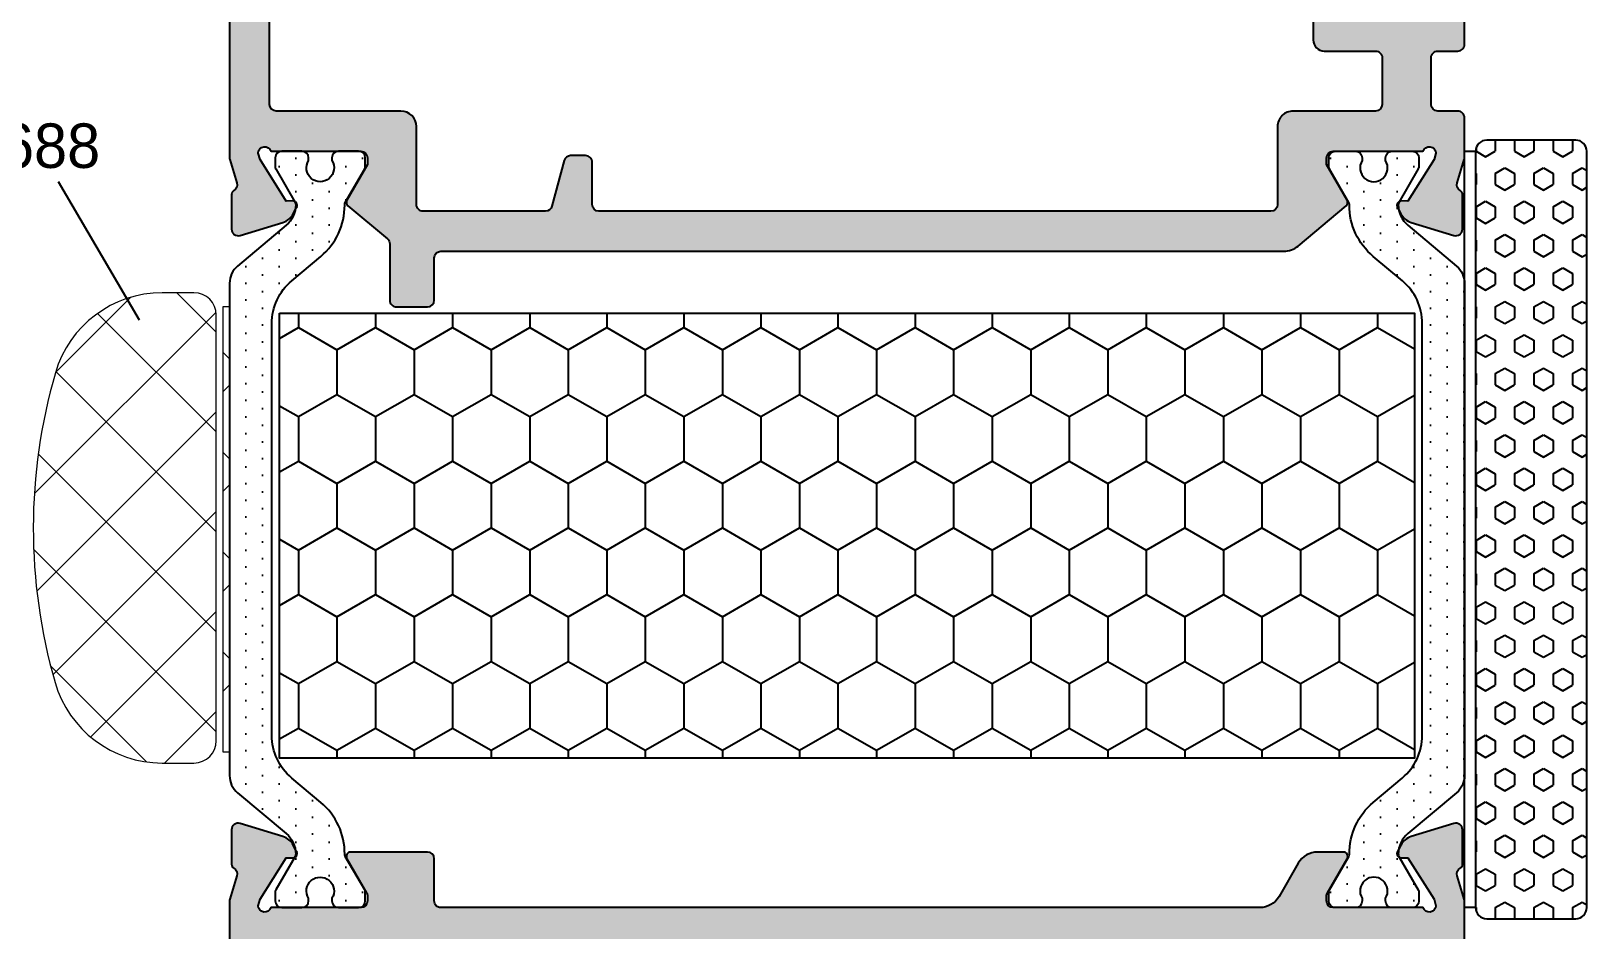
# Model space of a CAD drawing. Extents: x -207922 to -189609, y 24831 to 30124.
# Drawn here: x -207712.2 to -207642.2, y 28930.2 to 28970.6 of the extents above; entities that cross this region are included whole.
import ezdxf

# ---------------------------------------------------------------- set-up
doc = ezdxf.new("R2010")
doc.units = 0
doc.header["$LTSCALE"] = 8
doc.layers.get('0').update_dxf_attribs({"linetype": 'CONTINUOUS'})
for name, color, linetype in [('FILL', 253, 'CONTINUOUS'), ('FINE', 7, 'CONTINUOUS'), ('GOMMA', 3, 'CONTINUOUS'), ('GROSSA', 4, 'CONTINUOUS'), ('QUOTE', 254, 'CONTINUOUS'), ('testo', 7, 'CONTINUOUS')]:
    doc.layers.add(name, color=color, linetype=linetype)

msp = doc.modelspace()

# ---------------------------------------------------------------- hatches: boundary and pattern name
at = {"linetype": 'Continuous', "lineweight": 0}
h = msp.add_hatch(dxfattribs=at)
h.set_pattern_fill('ANSI37', style=0)
h.set_pattern_definition([(45, (-207816.5863207158, 28697.12365964662), (-2.245064030267288, 2.245064030267288), []), (135, (-207816.5863207158, 28697.12365964662), (-2.245064030267288, -2.245064030267288), [])])
edge = h.paths.add_edge_path(flags=0)
edge.add_arc((-207706.3015188359, 28942.73942668416), 5.011828898231791, 196.095555365038, 270.0000000000008)
edge.add_line((-207706.3015188359, 28937.72759778593), (-207704.8753041923, 28937.72759778593))
edge.add_arc((-207704.8753041923, 28938.72759778593), 1.000000000000001, 270.0000000000008, 360.0000000000008)
edge.add_line((-207703.8753041923, 28938.72759778593), (-207703.8753041923, 28957.86498879641))
edge.add_arc((-207704.8753041923, 28957.86498879641), 0.999999999999994, 0, 90)
edge.add_line((-207704.8753041923, 28958.86498879641), (-207706.3015188359, 28958.86498879641))
edge.add_arc((-207706.3015188359, 28953.86498879641), 4.999999999999992, 90, 163.7874192421758)
edge.add_arc((-207687.0968707784, 28948.28094966803), 24.99999999999999, 163.787419242176, 196.095555365038)
h = msp.add_hatch(dxfattribs=at)
h.set_pattern_fill('ANSI37', style=0)
h.set_pattern_definition([(45, (-207817.1863207158, 28697.12365964662), (-2.245064030267288, 2.245064030267288), []), (135, (-207817.1863207158, 28697.12365964662), (-2.245064030267288, -2.245064030267288), [])])
h.paths.add_polyline_path([(-207703.5753041923, 28958.22759778593), (-207703.5753041923, 28938.22759778593), (-207703.2753041923, 28938.22759778593), (-207703.2753041923, 28958.22759778593)], flags=0)
at = {"layer": 'FILL'}
h = msp.add_hatch(color=253, dxfattribs=at)
edge = h.paths.add_edge_path()
edge.add_line((-207647.7753041923, 28970.02759928593), (-207647.7753041923, 28974.42759928593))
edge.add_arc((-207648.5753041923, 28974.42759928593), 0.7999999999999545, 1.628443996909413e-11, 90.00000000001629)
edge.add_line((-207648.5753041923, 28975.22759928593), (-207648.9753041923, 28975.22759928593))
edge.add_arc((-207648.9753041923, 28974.92759928593), 0.2999999999999545, 89.99999999995657, 179.9999999999566)
edge.add_line((-207649.2753041923, 28974.92759928593), (-207649.2753041923, 28971.82759928593))
edge.add_arc((-207649.5753041923, 28971.82759928593), 0.2999999999999545, -89.99999999995657, 4.3428372009657323e-11, ccw=False)
edge.add_line((-207649.5753041923, 28971.52759928593), (-207652.4753041923, 28971.52759928593))
edge.add_arc((-207652.4753041923, 28971.82759928593), 0.3000000000001819, 180, 270, ccw=False)
edge.add_line((-207652.7753041923, 28971.82759928593), (-207652.7753041923, 28974.92759928593))
edge.add_arc((-207653.0753041923, 28974.92759928593), 0.2999999999998408, 359.9999999999566, 449.9999999999783)
edge.add_line((-207653.0753041923, 28975.22759928593), (-207654.0764148922, 28975.22759928593))
edge.add_arc((-207654.0764148922, 28975.52759928593), 0.3000000000000682, 180.0000000000217, 270.00000000002166, ccw=False)
edge.add_line((-207654.3764148922, 28975.52759928593), (-207654.3764148922, 28993.42759928593))
edge.add_arc((-207653.8764148922, 28993.42759928593), 0.5, 90, 180, ccw=False)
edge.add_line((-207653.8764148922, 28993.92759928593), (-207649.5753041923, 28993.92759928593))
edge.add_arc((-207649.5753041923, 28993.62759928593), 0.2999999999997272, 0, 90, ccw=False)
edge.add_line((-207649.2753041923, 28993.62759928593), (-207649.2753041923, 28992.02759928593))
edge.add_arc((-207648.9753041923, 28992.02759928593), 0.2999999999999545, 180.0000000000434, 270.0000000000434)
edge.add_line((-207648.9753041923, 28991.72759928593), (-207648.5753041923, 28991.72759928593))
edge.add_arc((-207648.5753041923, 28992.52759928593), 0.7999999999999545, 269.9999999999837, 359.9999999999837)
edge.add_line((-207647.7753041923, 28992.52759928593), (-207647.7753041923, 28995.42759928593))
edge.add_arc((-207648.0753041923, 28995.42759928593), 0.2999999999999829, 0, 89.99999999999457)
edge.add_line((-207648.0753041923, 28995.72759928593), (-207696.2753318673, 28995.72759928593))
edge.add_arc((-207696.2753318673, 28995.22759928593), 0.5, 90, 179.9999999999935)
edge.add_line((-207696.7753318673, 28995.22759928593), (-207696.7753318673, 28987.27759928593))
edge.add_arc((-207697.0753318673, 28987.27759928593), 0.3000000000000398, 269.9999999999946, 359.99999999998374, ccw=False)
edge.add_line((-207697.0753318673, 28986.97759928593), (-207707.4753318673, 28986.97759928593))
edge.add_arc((-207707.4753318673, 28986.67759928593), 0.3000000000000398, 90.00000000000541, 180.0000000000054)
edge.add_line((-207707.7753318673, 28986.67759928593), (-207707.7753318673, 28985.67759928593))
edge.add_arc((-207707.4753318673, 28985.67759928593), 0.3000000000000114, 180.0000000000109, 270)
edge.add_line((-207707.4753318673, 28985.37759928593), (-207703.5753041923, 28985.37759928593))
edge.add_arc((-207703.5753041923, 28985.07759928593), 0.3000000000000114, 0, 90, ccw=False)
edge.add_line((-207703.2753041923, 28985.07759928593), (-207703.2753041923, 28964.93587715797))
edge.add_arc((-207702.9753041923, 28964.93587715797), 0.3000000000000824, 179.9999999999783, 196.9999999999878)
edge.add_line((-207703.2621956191, 28964.84816564656), (-207702.9430069595, 28963.8041465834))
edge.add_arc((-207703.2298983863, 28963.71643507199), 0.3000000000000456, -60.76906281380559, 16.99999999999011, ccw=False)
edge.add_arc((-207702.9857329226, 28963.28010580829), 0.1999999999998636, 119.230937186194, 179.9999999999837)
edge.add_line((-207703.1857329226, 28963.28010580829), (-207703.1857329226, 28961.73027350075))
edge.add_arc((-207702.8857329226, 28961.73027350075), 0.3000000000000398, 180.0000000000326, 287.0000000000073)
edge.add_line((-207702.7980214112, 28961.44338207396), (-207700.8840618588, 28962.0285382322))
edge.add_arc((-207701.1179592226, 28962.79358203697), 0.799999999999554, 287.0000000000104, 332.0000000000048)
edge.add_line((-207700.4116011483, 28962.41800478674), (-207700.2627048209, 28962.69803805032))
edge.add_arc((-207700.4392943395, 28962.79193236287), 0.1999999999999817, 331.9999999999682, 451.999999999986)
edge.add_line((-207700.4462742388, 28962.99181052828), (-207700.7347735203, 28962.98173591137))
edge.add_line((-207700.7347735203, 28962.98173591137), (-207701.9044709701, 28964.85364312872))
edge.add_line((-207701.90447097, 28964.85364312872), (-207701.9921824815, 28965.14053455563))
edge.add_arc((-207701.6924614799, 28965.12759928592), 0.3000000000213844, 19.4712206337187, 177.5287793416478, ccw=False)
edge.add_line((-207701.4096187674, 28965.22759928592), (-207697.4753041923, 28965.22759928592))
edge.add_line((-207697.4753041923, 28965.22759928592), (-207697.3753041923, 28965.22759928592))
edge.add_arc((-207697.3753041923, 28964.92759928593), 0.2999999999997272, 0, 90, ccw=False)
edge.add_line((-207697.0753041923, 28964.92759928593), (-207697.0753041923, 28964.62759928593))
edge.add_line((-207697.0753041923, 28964.62759928593), (-207697.9990646231, 28963.02759928593))
edge.add_arc((-207697.8258595423, 28962.92759928593), 0.2000000000001516, 149.9999999999893, 230.000000000013)
edge.add_line((-207697.9544170642, 28962.7743903973), (-207696.1824679094, 28961.28754851505))
edge.add_arc((-207696.3753041923, 28961.05773518212), 0.3000000000000488, 0, 50.00000000000517, ccw=False)
edge.add_line((-207696.0753041923, 28961.05773518212), (-207696.0753041923, 28958.52759928593))
edge.add_arc((-207695.7753041923, 28958.52759928593), 0.300000000000054, 180.0000000000109, 270.0000000000027)
edge.add_line((-207695.7753041923, 28958.22759928593), (-207694.3753041923, 28958.22759928593))
edge.add_arc((-207694.3753041923, 28958.52759928593), 0.3000000000000114, 269.9999999999946, 360)
edge.add_line((-207694.0753041923, 28958.52759928593), (-207694.0753041923, 28960.42759928593))
edge.add_arc((-207693.7753041923, 28960.42759928593), 0.2999999999999972, 90.00000000000807, 180, ccw=False)
edge.add_line((-207693.7753041923, 28960.72759928593), (-207655.899432215, 28960.72759928593))
edge.add_arc((-207655.899432215, 28961.72759928593), 1.000000000000171, 269.9999999999968, 309.9999999999917)
edge.add_line((-207655.2566446053, 28960.96155484281), (-207653.0961913205, 28962.7743903973))
edge.add_arc((-207653.2247488424, 28962.92759928593), 0.2000000000001114, 310.0000000000006, 390.0000000001118)
edge.add_line((-207653.0515437616, 28963.02759928593), (-207653.9753041923, 28964.62759928593))
edge.add_line((-207653.9753041923, 28964.62759928593), (-207653.9753041923, 28964.92759928593))
edge.add_arc((-207653.6753041924, 28964.92759928593), 0.2999999999997272, 90, 180, ccw=False)
edge.add_line((-207653.6753041924, 28965.22759928592), (-207649.6409896173, 28965.22759928592))
edge.add_arc((-207649.3581469048, 28965.12759928592), 0.3000000000213853, 2.4712206583848797, 160.5287793662924, ccw=False)
edge.add_line((-207649.0584259032, 28965.14053455563), (-207649.1461374146, 28964.85364312872))
edge.add_line((-207649.1461374146, 28964.85364312872), (-207650.3158348644, 28962.98173591137))
edge.add_line((-207650.3158348644, 28962.98173591137), (-207650.6043341459, 28962.99181052828))
edge.add_arc((-207650.6113140452, 28962.79193236287), 0.199999999999995, 88.00000000002237, 208.0000000000209)
edge.add_line((-207650.7879035638, 28962.69803805032), (-207650.6390072364, 28962.41800478674))
edge.add_arc((-207649.9326491621, 28962.79358203697), 0.800000000000056, 208.0000000000016, 253.0000000000048)
edge.add_line((-207650.1665465258, 28962.0285382322), (-207648.2525869735, 28961.44338207396))
edge.add_arc((-207648.164875462, 28961.73027350075), 0.2999999999997488, 253.0000000000095, 360.0000000000163)
edge.add_line((-207647.8648754621, 28961.73027350075), (-207647.8648754621, 28963.28010580829))
edge.add_arc((-207648.064875462, 28963.28010580829), 0.2000000000000739, 359.9999999999837, 420.7690628137722)
edge.add_arc((-207647.8207099984, 28963.71643507199), 0.2999999999998101, 162.9999999999732, 240.76906281374528, ccw=False)
edge.add_line((-207648.1076014252, 28963.80414658341), (-207647.7884127655, 28964.84816564656))
edge.add_arc((-207648.0753041923, 28964.93587715797), 0.3000000000000456, 343.0000000000099, 360.0000000000109)
edge.add_line((-207647.7753041923, 28964.93587715797), (-207647.7753041923, 28966.73225900468))
edge.add_arc((-207648.0753041923, 28966.73225900468), 0.3000000000001819, 0, 90)
edge.add_line((-207648.0753041923, 28967.03225900469), (-207648.9753041923, 28967.03225900469))
edge.add_arc((-207648.9753041923, 28967.33225900468), 0.3000000000001251, 180.0000000000109, 270.00000000001086, ccw=False)
edge.add_line((-207649.2753041923, 28967.33225900468), (-207649.2753041923, 28969.42759928593))
edge.add_arc((-207648.9753041923, 28969.42759928593), 0.3000000000001819, 90, 180, ccw=False)
edge.add_line((-207648.9753041923, 28969.72759928593), (-207648.0753041923, 28969.72759928593))
edge.add_arc((-207648.0753041923, 28970.02759928593), 0.2999999999999545, 269.9999999999566, 359.9999999999566)
edge = h.paths.add_edge_path(flags=16)
edge.add_line((-207656.1764148922, 28973.42759928593), (-207654.5753041923, 28972.99980991141))
edge.add_line((-207654.5753041923, 28972.99980991142), (-207654.5753041923, 28970.22759928593))
edge.add_arc((-207654.0753041923, 28970.22759928593), 0.5000000000001705, 180.0000000000196, 270.0000000000326)
edge.add_line((-207654.0753041923, 28969.72759928593), (-207651.7753041924, 28969.72759928593))
edge.add_arc((-207651.7753041923, 28969.42759928593), 0.2999999999999545, -4.3428372009657323e-11, 89.99999999995657, ccw=False)
edge.add_line((-207651.4753041923, 28969.42759928593), (-207651.4753041923, 28967.33225900468))
edge.add_arc((-207651.7753041923, 28967.33225900468), 0.2999999999999545, -89.99999999995657, 4.3428372009657323e-11, ccw=False)
edge.add_line((-207651.7753041923, 28967.03225900469), (-207655.4764148922, 28967.03225900469))
edge.add_arc((-207655.4764148922, 28966.33225900468), 0.700000000000017, 90.00000000000233, 180.0000000000116)
edge.add_line((-207656.1764148922, 28966.33225900468), (-207656.1764148922, 28962.82759928593))
edge.add_arc((-207656.4764148922, 28962.82759928593), 0.3000000000000114, -90.00000000001091, 0, ccw=False)
edge.add_line((-207656.4764148922, 28962.52759928593), (-207686.6764148923, 28962.52759928593))
edge.add_arc((-207686.6764148922, 28962.82759928593), 0.3000000000001819, 180, 270, ccw=False)
edge.add_line((-207686.9764148922, 28962.82759928593), (-207686.9764148922, 28964.72759928593))
edge.add_arc((-207687.2764148922, 28964.72759928593), 0.2999999999999545, 359.9999999999566, 449.9999999999566)
edge.add_line((-207687.2764148922, 28965.02759928593), (-207687.9462167958, 28965.02759928593))
edge.add_arc((-207687.9462167958, 28964.72759928593), 0.2999999999998977, 90.00000000005427, 165.0000000000574)
edge.add_line((-207688.2359945437, 28964.80524499946), (-207688.7867082218, 28962.74995357239))
edge.add_arc((-207689.0764859697, 28962.82759928593), 0.2999999999997844, 269.99999999998914, 344.9999999999833, ccw=False)
edge.add_line((-207689.0764859697, 28962.52759928593), (-207694.5741934924, 28962.52759928593))
edge.add_arc((-207694.5741934924, 28962.82759928593), 0.3000000000000114, 180.0000000000217, 270.00000000001086, ccw=False)
edge.add_line((-207694.8741934925, 28962.82759928593), (-207694.8741934925, 28966.33225900468))
edge.add_arc((-207695.5741934924, 28966.33225900468), 0.7000000000000028, 1.395809140207984e-11, 89.99999999999885)
edge.add_line((-207695.5741934924, 28967.03225900469), (-207701.1753041924, 28967.03225900469))
edge.add_arc((-207701.1753041924, 28967.33225900468), 0.3000000000000398, 180.0000000000054, 270.0000000000054, ccw=False)
edge.add_line((-207701.4753041923, 28967.33225900468), (-207701.4753041923, 28984.87759928593))
edge.add_arc((-207701.1753041924, 28984.87759928593), 0.3000000000000114, 89.99999999998909, 179.9999999999891, ccw=False)
edge.add_line((-207701.1753041924, 28985.17759928593), (-207695.2753318673, 28985.17759928593))
edge.add_arc((-207695.2753318673, 28985.47759928593), 0.2999999999999545, 270.0000000000027, 360)
edge.add_line((-207694.9753318673, 28985.47759928593), (-207694.9753318673, 28993.62759928593))
edge.add_arc((-207694.6753318673, 28993.62759928593), 0.2999999999999972, 89.99999999999733, 179.9999999999891, ccw=False)
edge.add_line((-207694.6753318673, 28993.92759928593), (-207689.0764859697, 28993.92759928593))
edge.add_arc((-207689.0764859697, 28993.62759928593), 0.2999999999997272, 15.000000000008413, 90.00000000001899, ccw=False)
edge.add_line((-207688.7867082218, 28993.70524499946), (-207688.2359945437, 28991.6499535724))
edge.add_arc((-207687.9462167958, 28991.72759928593), 0.300000000000054, 194.9999999999468, 269.999999999943)
edge.add_line((-207687.9462167959, 28991.42759928593), (-207687.2764148923, 28991.42759928593))
edge.add_arc((-207687.2764148922, 28991.72759928593), 0.2999999999999545, 270.0000000000434, 360.0000000000434)
edge.add_line((-207686.9764148922, 28991.72759928593), (-207686.9764148922, 28993.62759928593))
edge.add_arc((-207686.6764148922, 28993.62759928593), 0.2999999999998977, 89.99999999994583, 179.9999999999674, ccw=False)
edge.add_line((-207686.6764148922, 28993.92759928593), (-207656.4764148922, 28993.92759928593))
edge.add_arc((-207656.4764148922, 28993.62759928593), 0.2999999999999829, -5.5138116294983774e-12, 89.9999999999946, ccw=False)
edge.add_line((-207656.1764148922, 28993.62759928593), (-207656.1764148922, 28973.42759928593))
edge = h.paths.add_edge_path()
edge.add_line((-207700.2627048209, 28933.75716052153), (-207700.4116011483, 28934.03719378511))
edge.add_arc((-207701.1179592226, 28933.66161653489), 0.799999999999558, 27.9999999999952, 72.99999999998963)
edge.add_line((-207700.8840618588, 28934.42666033965), (-207702.7980214112, 28935.01181649789))
edge.add_arc((-207702.8857329226, 28934.7249250711), 0.3000000000000433, 72.9999999999927, 179.9999999999674)
edge.add_line((-207703.1857329226, 28934.7249250711), (-207703.1857329226, 28933.17509276356))
edge.add_arc((-207702.9857329226, 28933.17509276356), 0.1999999999998749, 180.0000000000326, 240.7690628138139)
edge.add_arc((-207703.2298983863, 28932.73876349986), 0.3000000000000741, -16.999999999979707, 60.769062813810876, ccw=False)
edge.add_line((-207702.9430069595, 28932.65105198845), (-207703.2621956191, 28931.60703292529))
edge.add_arc((-207702.9753041923, 28931.51932141388), 0.299999999999964, 163.0000000000051, 180.0000000000109)
edge.add_line((-207703.2753041923, 28931.51932141388), (-207703.2753041923, 28922.02759928592))
edge.add_arc((-207704.2753041923, 28922.02759928593), 1, -90, 0, ccw=False)
edge.add_line((-207704.2753041923, 28921.02759928593), (-207711.4752765174, 28921.02759928593))
edge.add_arc((-207711.4752765174, 28921.32759928593), 0.2999999999997272, 180, 270, ccw=False)
edge.add_line((-207711.7752765174, 28921.32759928593), (-207711.7752765174, 28923.42759928593))
edge.add_arc((-207712.0752765174, 28923.42759928593), 0.3000000000001819, 0, 90)
edge.add_line((-207712.0752765174, 28923.72759928593), (-207713.5752765174, 28923.72759928593))
edge.add_arc((-207713.5752765174, 28923.02759928593), 0.6999999999999318, 90.00000000000928, 180.0000000000279)
edge.add_arc((-207713.9752765174, 28923.02759928593), 0.2999999999997129, 180.0000000000217, 270.0000000000027)
edge.add_line((-207713.9752765174, 28922.72759928593), (-207713.2752765173, 28922.72759928593))
edge.add_arc((-207713.2752765174, 28922.42759928593), 0.2999999999997272, 0, 90, ccw=False)
edge.add_line((-207712.9752765174, 28922.42759928593), (-207712.9752765174, 28921.22759928592))
edge.add_arc((-207713.6752765174, 28921.22759928593), 0.7000000000002728, -90, 0, ccw=False)
edge.add_line((-207713.6752765174, 28920.52759928593), (-207719.8752765174, 28920.52759928593))
edge.add_arc((-207719.8752765174, 28921.22759928592), 0.6999999999998181, 180, 270, ccw=False)
edge.add_line((-207720.5752765174, 28921.22759928592), (-207720.5752765174, 28922.42759928593))
edge.add_arc((-207720.2752765174, 28922.42759928593), 0.3000000000001819, 90, 180, ccw=False)
edge.add_line((-207720.2752765174, 28922.72759928593), (-207719.5752765174, 28922.72759928593))
edge.add_arc((-207719.5752765174, 28923.02759928593), 0.3000000000001819, 270.0000000000027, 360.0000000000217)
edge.add_arc((-207719.9752765174, 28923.02759928593), 0.7000000000000455, 1.861078853610531e-11, 90.0000000000186)
edge.add_line((-207719.9752765174, 28923.72759928593), (-207721.4752765174, 28923.72759928593))
edge.add_arc((-207721.4752765174, 28923.42759928593), 0.2999999999999545, 89.99999999999729, 180)
edge.add_line((-207721.7752765174, 28923.42759928593), (-207721.7752765174, 28919.72759928592))
edge.add_arc((-207721.2752765174, 28919.72759928593), 0.4999999999999574, 180.0000000000065, 270.0000000000049)
edge.add_line((-207721.2752765174, 28919.22759928593), (-207626.0753041923, 28919.22759928593))
edge.add_arc((-207626.0753041923, 28919.52759928593), 0.3000000000000682, 269.9999999999783, 359.9999999999783)
edge.add_line((-207625.7753041923, 28919.52759928593), (-207625.7753041923, 28923.42759928593))
edge.add_arc((-207626.0753041923, 28923.42759928593), 0.3000000000000682, 2.171258662545267e-11, 90.0000000000217)
edge.add_line((-207626.0753041923, 28923.72759928593), (-207627.5753041923, 28923.72759928593))
edge.add_arc((-207627.5753041923, 28923.02759928593), 0.6999999999999318, 90.00000000000696, 180)
edge.add_arc((-207627.9753041923, 28923.02759928593), 0.3000000000000682, 180.0000000000217, 270.0000000000217)
edge.add_line((-207627.9753041923, 28922.72759928593), (-207627.2753041923, 28922.72759928593))
edge.add_arc((-207627.2753041923, 28922.42759928593), 0.3000000000001251, 1.0913936421275139e-11, 90.00000000001091, ccw=False)
edge.add_line((-207626.9753041923, 28922.42759928593), (-207626.9753041923, 28921.22759928592))
edge.add_arc((-207627.6753041924, 28921.22759928593), 0.6999999999999034, -89.99999999999312, 9.322320693172514e-12, ccw=False)
edge.add_line((-207627.6753041924, 28920.52759928593), (-207633.8753041924, 28920.52759928593))
edge.add_arc((-207633.8753041923, 28921.22759928593), 0.7000000000001592, 180.0000000000093, 270.00000000000693, ccw=False)
edge.add_line((-207634.5753041923, 28921.22759928593), (-207634.5753041923, 28922.42759928593))
edge.add_arc((-207634.2753041923, 28922.42759928593), 0.2999999999998124, 90.00000000001631, 180.0000000000217, ccw=False)
edge.add_line((-207634.2753041923, 28922.72759928593), (-207633.5753041923, 28922.72759928593))
edge.add_arc((-207633.5753041923, 28923.02759928593), 0.3000000000001251, 269.9999999999891, 360.0000000000109)
edge.add_arc((-207633.9753041923, 28923.02759928592), 0.7000000000021487, 2.00065976762531e-10, 90.00000000018146)
edge.add_line((-207633.9753041923, 28923.72759928593), (-207636.9753041923, 28923.72759928593))
edge.add_arc((-207636.9753041923, 28923.42759928593), 0.3000000000000682, 89.99999999997829, 179.9999999999783)
edge.add_line((-207637.2753041923, 28923.42759928593), (-207637.2753041923, 28923.02759928592))
edge.add_arc((-207636.9753041923, 28923.02759928593), 0.3000000000001251, 180.0000000000109, 270.0000000000109)
edge.add_line((-207636.9753041923, 28922.72759928593), (-207636.0753041923, 28922.72759928593))
edge.add_arc((-207636.0753041923, 28922.42759928593), 0.3000000000001251, 1.0913936421275139e-11, 90.00000000001091, ccw=False)
edge.add_line((-207635.7753041923, 28922.42759928593), (-207635.7753041923, 28921.02759928593))
edge.add_arc((-207636.0753041923, 28921.02759928593), 0.3000000000001251, 269.99999999998914, 359.99999999998914, ccw=False)
edge.add_line((-207636.0753041923, 28920.72759928593), (-207649.7753041924, 28920.72759928593))
edge.add_arc((-207649.7753041923, 28921.72759928593), 1.000000000000057, 180.0000000000032, 269.99999999999346, ccw=False)
edge.add_line((-207650.7753041923, 28921.72759928593), (-207650.7753041923, 28928.92759928593))
edge.add_arc((-207650.4753041923, 28928.92759928593), 0.3000000000000682, 89.99999999997829, 179.9999999999783, ccw=False)
edge.add_line((-207650.4753041923, 28929.22759928592), (-207648.0753041923, 28929.22759928592))
edge.add_arc((-207648.0753041923, 28929.52759928593), 0.3000000000000682, 270.0000000000054, 360)
edge.add_line((-207647.7753041923, 28929.52759928593), (-207647.7753041923, 28931.51932141388))
edge.add_arc((-207648.0753041923, 28931.51932141388), 0.2999999999998408, 359.9999999999891, 376.9999999999908)
edge.add_line((-207647.7884127655, 28931.60703292529), (-207648.1076014252, 28932.65105198845))
edge.add_arc((-207647.8207099984, 28932.73876349986), 0.299999999999807, 119.23093718625469, 197.0000000000268, ccw=False)
edge.add_arc((-207648.064875462, 28933.17509276356), 0.2000000000000599, 299.2309371862279, 360.0000000000163)
edge.add_line((-207647.8648754621, 28933.17509276356), (-207647.8648754621, 28934.7249250711))
edge.add_arc((-207648.164875462, 28934.7249250711), 0.2999999999997556, 359.9999999999783, 466.999999999992)
edge.add_line((-207648.2525869735, 28935.01181649789), (-207650.1665465258, 28934.42666033966))
edge.add_arc((-207649.9326491621, 28933.66161653488), 0.8000000000000267, 106.9999999999958, 152.0000000000002)
edge.add_line((-207650.6390072364, 28934.03719378511), (-207650.7879035638, 28933.75716052153))
edge.add_arc((-207650.6113140452, 28933.66326620898), 0.2000000000000068, 151.999999999972, 271.9999999999779)
edge.add_line((-207650.6043341459, 28933.46338804357), (-207650.3158348644, 28933.47346266048))
edge.add_line((-207650.3158348644, 28933.47346266048), (-207649.1461374146, 28931.60155544313))
edge.add_line((-207649.1461374146, 28931.60155544313), (-207649.0584259032, 28931.31466401622))
edge.add_arc((-207649.3581469048, 28931.32759928593), 0.3000000000213776, 199.4712206337076, 357.5287793416151, ccw=False)
edge.add_line((-207649.6409896173, 28931.22759928592), (-207653.6753041924, 28931.22759928592))
edge.add_arc((-207653.6753041924, 28931.52759928593), 0.3000000000000682, 180.0000000000217, 270.00000000002166, ccw=False)
edge.add_line((-207653.9753041923, 28931.52759928592), (-207653.9753041923, 28931.74721452819))
edge.add_arc((-207653.6753041924, 28931.7472145282), 0.300000000000324, 149.9999999999036, 179.9999999999023, ccw=False)
edge.add_line((-207653.9351118135, 28931.8972145282), (-207653.0515437617, 28933.42759928593))
edge.add_arc((-207653.2247488424, 28933.52759928593), 0.1999999999999414, 330.0000000000203, 449.9999999999837)
edge.add_line((-207653.2247488424, 28933.72759928592), (-207654.3794493808, 28933.72759928592))
edge.add_arc((-207654.3794493808, 28932.72759928592), 1.000000000000114, 89.99999999999675, 149.9999999999999)
edge.add_line((-207655.2454747845, 28933.22759928592), (-207656.1115001883, 28931.72759928592))
edge.add_arc((-207656.9775255921, 28932.22759928592), 0.9999999999998207, 269.99999999999676, 330.0000000000091, ccw=False)
edge.add_line((-207656.9775255921, 28931.22759928593), (-207693.7753041924, 28931.22759928593))
edge.add_arc((-207693.7753041923, 28931.52759928593), 0.2999999999999545, 180, 270.0000000000054, ccw=False)
edge.add_line((-207694.0753041923, 28931.52759928593), (-207694.0753041923, 28933.42759928593))
edge.add_arc((-207694.3753041923, 28933.42759928593), 0.2999999999999545, 0, 90)
edge.add_line((-207694.3753041923, 28933.72759928592), (-207697.8258595423, 28933.72759928592))
edge.add_arc((-207697.8258595423, 28933.52759928593), 0.1999999999999886, 90.00000000003257, 209.9999999999715)
edge.add_line((-207697.9990646231, 28933.42759928593), (-207697.1154965712, 28931.8972145282))
edge.add_arc((-207697.3753041923, 28931.7472145282), 0.3000000000002901, 8.691358743817545e-11, 30.000000000088278, ccw=False)
edge.add_line((-207697.0753041923, 28931.7472145282), (-207697.0753041923, 28931.52759928593))
edge.add_arc((-207697.3753041923, 28931.52759928593), 0.3000000000000824, 269.999999999981, 359.9999999999783, ccw=False)
edge.add_line((-207697.3753041923, 28931.22759928592), (-207701.4096187674, 28931.22759928592))
edge.add_arc((-207701.6924614799, 28931.32759928593), 0.3000000000213908, 182.4712206583522, 340.52877936628124, ccw=False)
edge.add_line((-207701.9921824815, 28931.31466401622), (-207701.9044709701, 28931.60155544314))
edge.add_line((-207701.90447097, 28931.60155544313), (-207700.7347735203, 28933.47346266048))
edge.add_line((-207700.7347735203, 28933.47346266048), (-207700.4462742388, 28933.46338804357))
edge.add_arc((-207700.4392943395, 28933.66326620898), 0.1999999999999676, 268.000000000014, 388.0000000000318)
edge = h.paths.add_edge_path(flags=16)
edge.add_line((-207696.5753041923, 28922.22759928593), (-207696.5753041923, 28921.32759928593))
edge.add_arc((-207696.8753041923, 28921.32759928593), 0.3000000000000398, -89.99999999999471, 0, ccw=False)
edge.add_line((-207696.8753041923, 28921.02759928593), (-207701.1752765174, 28921.02759928593))
edge.add_arc((-207701.1752765174, 28921.32759928593), 0.3000000000000682, 180, 269.9999999999946, ccw=False)
edge.add_line((-207701.4752765174, 28921.32759928593), (-207701.4752765174, 28929.32759928593))
edge.add_arc((-207701.1752765174, 28929.32759928593), 0.2999999999999545, 90, 180, ccw=False)
edge.add_line((-207701.1752765174, 28929.62759928593), (-207696.8753041923, 28929.62759928593))
edge.add_arc((-207696.8753041923, 28929.32759928593), 0.2999999999999545, 0, 90.0000000000054, ccw=False)
edge.add_line((-207696.5753041923, 28929.32759928593), (-207696.5753041923, 28928.42759928593))
edge.add_arc((-207696.2753041923, 28928.42759928593), 0.3000000000000398, 180, 269.9999999999946)
edge.add_line((-207696.2753041924, 28928.12759928593), (-207695.3753041924, 28928.12759928593))
edge.add_arc((-207695.3753041923, 28928.42759928593), 0.3000000000000682, 270.0000000000054, 360)
edge.add_line((-207695.0753041923, 28928.42759928593), (-207695.0753041923, 28929.32759928593))
edge.add_arc((-207694.7753041923, 28929.32759928593), 0.2999999999999829, 89.9999999999946, 180, ccw=False)
edge.add_line((-207694.7753041923, 28929.62759928593), (-207652.7753041923, 28929.62759928593))
edge.add_arc((-207652.7753041923, 28929.32759928593), 0.3000000000000682, 2.1714186004828662e-11, 90.0000000000054, ccw=False)
edge.add_line((-207652.4753041923, 28929.32759928593), (-207652.4753041923, 28921.32759928593))
edge.add_arc((-207652.7753041923, 28921.32759928593), 0.3000000000000966, -90.00000000001631, 0, ccw=False)
edge.add_line((-207652.7753041923, 28921.02759928593), (-207694.7753041923, 28921.02759928593))
edge.add_arc((-207694.7753041923, 28921.32759928593), 0.3000000000001251, 180.0000000000109, 270.00000000001086, ccw=False)
edge.add_line((-207695.0753041923, 28921.32759928593), (-207695.0753041923, 28922.22759928593))
edge.add_arc((-207695.3753041923, 28922.22759928593), 0.2999999999999829, 0, 90.00000000000541)
edge.add_line((-207695.3753041923, 28922.52759928593), (-207696.2753041923, 28922.52759928593))
edge.add_arc((-207696.2753041924, 28922.22759928593), 0.2999999999999545, 90, 180)
h = msp.add_hatch(dxfattribs=at)
h.set_pattern_fill('HEX', color=137, scale=4, angle=-90.00000000000001, style=0)
h.set_pattern_definition([(270, (-207810.9371618516, 28889.22813118869), (0.8660254037844386, -1.392692580360557e-16), [0.5, -1]), (29.99999999999998, (-207810.9371618516, 28889.22813118869), (-0.433012701892219, 0.7500000000000001), [0.5, -1]), (329.9999999999999, (-207810.9371618516, 28888.72813118869), (0.4330127018922195, 0.7499999999999998), [0.5, -1])])
edge = h.paths.add_edge_path()
edge.add_arc((-207646.7753041923, 28965.22545463289), 0.5, 90, 180)
edge.add_line((-207647.2753041923, 28965.22545463289), (-207647.2753041923, 28931.22974093896))
edge.add_arc((-207646.7753041923, 28931.22974093896), 0.5, 180, 270)
edge.add_line((-207646.7753041923, 28930.72974093896), (-207642.7772432315, 28930.72974093896))
edge.add_arc((-207642.7772432315, 28931.22974093896), 0.5, 270, 360)
edge.add_line((-207642.2772432315, 28931.22974093896), (-207642.2772432315, 28965.22545463289))
edge.add_arc((-207642.7772432315, 28965.22545463289), 0.5, 0, 90)
edge.add_line((-207642.7772432315, 28965.72545463289), (-207646.7753041923, 28965.72545463289))
h = msp.add_hatch(dxfattribs=at)
h.set_pattern_fill('DOTS', color=2, scale=12, angle=270, style=0)
h.set_pattern_definition([(270, (-207800.8007684289, 29235.66567468311), (0.7499999999999999, -0.3750000000000001), [0, -0.75])])
edge = h.paths.add_edge_path()
edge.add_line((-207649.6753071923, 28938.97045368593), (-207649.6753071923, 28957.48474208593))
edge.add_arc((-207652.1753071923, 28957.48474208593), 2.500000000001137, 359.999999999987, 410.0002652723603)
edge.add_line((-207650.5683470349, 28959.39986063377), (-207651.8786657803, 28960.49933827182))
edge.add_arc((-207649.9503135914, 28962.79748052924), 3.000000000000933, 179.9999832304379, 230.0002652723685, ccw=False)
edge.add_line((-207652.9503135914, 28962.79748140729), (-207652.9503135835, 28962.82448205077))
edge.add_arc((-207653.1503135835, 28962.8244821093), 0.1999999999993151, 359.9999832305117, 389.9999004421285)
edge.add_line((-207652.977108329, 28962.92448180834), (-207653.8485216468, 28964.43382000606))
edge.add_arc((-207653.6753163924, 28964.5338197051), 0.1999999999988305, 180.0000000001628, 209.9999004422867, ccw=False)
edge.add_line((-207653.8753163923, 28964.5338197051), (-207653.8753163923, 28964.92759828593))
edge.add_arc((-207653.5753163924, 28964.92759828593), 0.2999999999997272, 89.9999999999132, 179.9999999999131, ccw=False)
edge.add_line((-207653.5753163924, 28965.22759828593), (-207652.6753103923, 28965.22759828593))
edge.add_arc((-207652.6753103923, 28964.92759828593), 0.3000000000000114, -3.26281224261038e-11, 89.99999999998369, ccw=False)
edge.add_line((-207652.3753103924, 28964.92759828593), (-207652.3753103924, 28964.80741978835))
edge.add_arc((-207651.8503163923, 28964.47759968593), 0.6200000000000061, 147.8614849403684, 392.1358744449303)
edge.add_line((-207651.3253071923, 28964.80739559238), (-207651.3253071923, 28964.92759828593))
edge.add_arc((-207651.0253071924, 28964.92759828593), 0.2999999999996135, 89.99999999993491, 179.9999999999349, ccw=False)
edge.add_line((-207651.0253071924, 28965.22759828593), (-207650.1253163923, 28965.22759828593))
edge.add_arc((-207650.1253163923, 28964.92759828593), 0.2999999999997272, 8.691358743817545e-11, 90.00000000008691, ccw=False)
edge.add_line((-207649.8253163924, 28964.92759828593), (-207649.8253163924, 28964.53381132738))
edge.add_arc((-207650.0253163923, 28964.53381132738), 0.2000000000009265, 329.9998701981688, 359.99999999998374, ccw=False)
edge.add_line((-207649.8521115381, 28964.43381093498), (-207650.7235184377, 28962.92449780744))
edge.add_arc((-207650.5503135835, 28962.82449741505), 0.2000000000000604, 149.9998701980849, 179.9999832304466)
edge.add_line((-207650.7503135835, 28962.82449747359), (-207650.7503135854, 28962.81780325459))
edge.add_arc((-207649.5503135854, 28962.81780290337), 1.200000000000268, 179.9999832305497, 229.9998424558455)
edge.add_line((-207650.3216612447, 28961.89855169257), (-207648.1325092559, 28960.06159878113))
edge.add_arc((-207648.7753041923, 28959.29556048593), 0.9999999999994789, 0, 49.9994520000011, ccw=False)
edge.add_line((-207647.7753041923, 28959.29556048593), (-207647.7753041923, 28937.15963508593))
edge.add_arc((-207648.7753041923, 28937.15963508593), 0.9999999999993747, 310.000526569302, 359.999999999987, ccw=False)
edge.add_line((-207648.1325095425, 28936.3935965503), (-207650.3216671653, 28934.55664091128))
edge.add_arc((-207649.5503135854, 28933.63739466852), 1.200000000000229, 130.0005265693161, 180.0000167701885)
edge.add_line((-207650.7503135854, 28933.63739431728), (-207650.7503135835, 28933.63070009827))
edge.add_arc((-207650.5503135835, 28933.6307001568), 0.2000000000014183, 180.0000167701722, 210.0001298018043)
edge.add_line((-207650.7235184377, 28933.53069976441), (-207649.8521115381, 28932.02138663687))
edge.add_arc((-207650.0253163923, 28931.92138624448), 0.2000000000008726, -3.26281224261038e-11, 30.000129801780815, ccw=False)
edge.add_line((-207649.8253163924, 28931.92138624448), (-207649.8253163924, 28931.52759928593))
edge.add_arc((-207650.1253163923, 28931.52759928593), 0.2999999999996135, 269.99999999993486, 359.99999999993486, ccw=False)
edge.add_line((-207650.1253163923, 28931.22759928593), (-207651.0253071924, 28931.22759928593))
edge.add_arc((-207651.0253071924, 28931.52759928593), 0.2999999999996135, 180.0000000000651, 270.00000000006514, ccw=False)
edge.add_line((-207651.3253071923, 28931.52759928593), (-207651.3253071923, 28931.64780197947))
edge.add_arc((-207651.8503163923, 28931.97759788593), 0.6199999999999755, 327.8641255550742, 572.1385150596271)
edge.add_line((-207652.3753103924, 28931.6477777835), (-207652.3753103924, 28931.52759928593))
edge.add_arc((-207652.6753103923, 28931.52759928593), 0.299999999999585, 269.99999999992946, 359.99999999993486, ccw=False)
edge.add_line((-207652.6753103923, 28931.22759928593), (-207653.5753163924, 28931.22759928593))
edge.add_arc((-207653.5753163924, 28931.52759928593), 0.2999999999997272, 180.0000000000869, 270.00000000009226, ccw=False)
edge.add_line((-207653.8753163923, 28931.52759928593), (-207653.8753163923, 28931.92137786676))
edge.add_arc((-207653.6753163924, 28931.92137786675), 0.1999999999987665, 150.0000995577779, 179.9999999999023, ccw=False)
edge.add_line((-207653.8485216469, 28932.02137756579), (-207652.9769988391, 28933.53090540634))
edge.add_arc((-207653.1502040936, 28933.63090510538), 0.199999999999552, 330.0000995577951, 360.4800112210108)
edge.add_arc((-207649.9503163924, 28933.65771367579), 3.000000000000353, 129.9997347276302, 180.480011221102, ccw=False)
edge.add_line((-207651.8786685813, 28935.9558559332), (-207650.5696744158, 28937.05422212711))
edge.add_arc((-207652.1753071923, 28938.97045368593), 2.499999999999393, 309.9600341928034, 359.9999999999935)
edge = h.paths.add_edge_path()
edge.add_line((-207701.3753011923, 28938.97045368593), (-207701.3753011923, 28957.48474208593))
edge.add_arc((-207698.8753011923, 28957.48474208593), 2.500000000001151, 129.9997347276399, 180.000000000013, ccw=False)
edge.add_line((-207700.4822613498, 28959.39986063377), (-207699.1719426044, 28960.49933827182))
edge.add_arc((-207701.1002947933, 28962.79748052924), 3.000000000000933, 309.9997347276316, 360.0000167695621)
edge.add_line((-207698.1002947933, 28962.79748140729), (-207698.1002948012, 28962.82448205077))
edge.add_arc((-207697.9002948012, 28962.8244821093), 0.1999999999993009, 150.0000995578694, 180.0000167694883, ccw=False)
edge.add_line((-207698.0735000557, 28962.92448180834), (-207697.2020867378, 28964.43382000606))
edge.add_arc((-207697.3752919923, 28964.5338197051), 0.1999999999988305, 330.0000995577133, 359.9999999998371)
edge.add_line((-207697.1752919923, 28964.5338197051), (-207697.1752919923, 28964.92759828593))
edge.add_arc((-207697.4752919923, 28964.92759828593), 0.2999999999997129, 8.685034650191353e-11, 90.00000000008957)
edge.add_line((-207697.4752919923, 28965.22759828593), (-207698.3752979923, 28965.22759828593))
edge.add_arc((-207698.3752979923, 28964.92759828593), 0.3000000000000114, 90.00000000001629, 180.0000000000326)
edge.add_line((-207698.6752979923, 28964.92759828593), (-207698.6752979923, 28964.80741978835))
edge.add_arc((-207699.2002919923, 28964.47759968593), 0.6200000000000061, -212.1358744449302, 32.13851505963157, ccw=False)
edge.add_line((-207699.7253011923, 28964.80739559238), (-207699.7253011923, 28964.92759828593))
edge.add_arc((-207700.0253011923, 28964.92759828593), 0.2999999999996135, 6.513775987645676e-11, 90.00000000006513)
edge.add_line((-207700.0253011923, 28965.22759828593), (-207700.9252919923, 28965.22759828593))
edge.add_arc((-207700.9252919923, 28964.92759828593), 0.2999999999997272, 89.99999999991044, 179.9999999999131)
edge.add_line((-207701.2252919923, 28964.92759828593), (-207701.2252919923, 28964.53381132738))
edge.add_arc((-207701.0252919924, 28964.53381132738), 0.2000000000009265, 180.0000000000163, 210.0001298018312)
edge.add_line((-207701.1984968465, 28964.43381093498), (-207700.327089947, 28962.92449780744))
edge.add_arc((-207700.5002948012, 28962.82449741505), 0.2000000000000604, 1.6769553383255698e-05, 30.00012980191508, ccw=False)
edge.add_line((-207700.3002948012, 28962.82449747359), (-207700.3002947993, 28962.81780325459))
edge.add_arc((-207701.5002947992, 28962.81780290337), 1.200000000000268, -49.999842455845624, 1.6769450326137303e-05, ccw=False)
edge.add_line((-207700.72894714, 28961.89855169257), (-207702.9180991288, 28960.06159878113))
edge.add_arc((-207702.2753041924, 28959.29556048593), 0.9999999999994881, 130.0005479999995, 180)
edge.add_line((-207703.2753041924, 28959.29556048593), (-207703.2753041924, 28937.15963508593))
edge.add_arc((-207702.2753041924, 28937.15963508593), 0.9999999999993747, 180.000000000013, 229.999473430698)
edge.add_line((-207702.9180988422, 28936.3935965503), (-207700.7289412194, 28934.55664091128))
edge.add_arc((-207701.5002947992, 28933.63739466852), 1.200000000000229, -1.6770188608461467e-05, 49.99947343068379, ccw=False)
edge.add_line((-207700.3002947992, 28933.63739431728), (-207700.3002948012, 28933.63070009827))
edge.add_arc((-207700.5002948012, 28933.6307001568), 0.2000000000014041, 329.9998701981937, 359.99998322982776, ccw=False)
edge.add_line((-207700.327089947, 28933.53069976441), (-207701.1984968466, 28932.02138663687))
edge.add_arc((-207701.0252919924, 28931.92138624448), 0.2000000000008726, 149.9998701982193, 180.0000000000326)
edge.add_line((-207701.2252919923, 28931.92138624448), (-207701.2252919923, 28931.52759928593))
edge.add_arc((-207700.9252919923, 28931.52759928593), 0.2999999999995993, 180.0000000000651, 270.0000000000678)
edge.add_line((-207700.9252919923, 28931.22759928593), (-207700.0253011923, 28931.22759928593))
edge.add_arc((-207700.0253011923, 28931.52759928593), 0.2999999999996135, 269.9999999999349, 359.9999999999349)
edge.add_line((-207699.7253011923, 28931.52759928593), (-207699.7253011923, 28931.64780197947))
edge.add_arc((-207699.2002919923, 28931.97759788593), 0.6199999999999755, -32.13851505962708, 212.1358744449258, ccw=False)
edge.add_line((-207698.6752979923, 28931.6477777835), (-207698.6752979923, 28931.52759928593))
edge.add_arc((-207698.3752979923, 28931.52759928593), 0.299999999999585, 180.0000000000651, 270.0000000000705)
edge.add_line((-207698.3752979923, 28931.22759928593), (-207697.4752919923, 28931.22759928593))
edge.add_arc((-207697.4752919923, 28931.52759928593), 0.2999999999997272, 269.9999999999104, 359.9999999999131)
edge.add_line((-207697.1752919923, 28931.52759928593), (-207697.1752919923, 28931.92137786676))
edge.add_arc((-207697.3752919923, 28931.92137786675), 0.1999999999987665, 9.770663981516184e-11, 29.99990044222215)
edge.add_line((-207697.2020867378, 28932.02137756579), (-207698.0736095456, 28933.53090540634))
edge.add_arc((-207697.9004042911, 28933.63090510538), 0.1999999999995396, 179.5199887789892, 209.999900442207, ccw=False)
edge.add_arc((-207701.1002919923, 28933.65771367579), 3.000000000000353, 359.519988778898, 410.0002652723698)
edge.add_line((-207699.1719398034, 28935.9558559332), (-207700.4809339689, 28937.05422212711))
edge.add_arc((-207698.8753011923, 28938.97045368593), 2.499999999999384, 180.0000000000065, 230.0399658071968, ccw=False)
h = msp.add_hatch(dxfattribs=at)
h.set_pattern_fill('HONEY,_I', color=120, scale=16, angle=270, style=2)
h.set_pattern_definition([(270, (-207745.2155649624, 28713.29598465186), (1.732050807568876, -3.000000000000001), [2, -4]), (29.99999999999995, (-207745.2155649624, 28713.29598465186), (1.732050807568879, 2.999999999999998), [1.999999999999999, -3.999999999999998]), (329.9999999999999, (-207745.2155649624, 28713.29598465186), (3.464101615137755, -2.150890111639513e-15), [-4, 2])])
h.paths.add_polyline_path([(-207701.0253011923, 28957.94471860371), (-207650.0253011923, 28957.94471860371), (-207650.0253011923, 28937.94471860371), (-207701.0253011923, 28937.94471860371)])

# ---------------------------------------------------------------- linework, layer by layer
at = {"color": 7, "linetype": 'Continuous', "lineweight": 15}
for p, q in [((-207703.2753041923, 28958.22759778593), (-207703.5753041923, 28958.22759778593)), ((-207703.5753041923, 28958.22759778593), (-207703.5753041923, 28938.22759778593)), ((-207703.2753041923, 28938.22759778593), (-207703.2753041923, 28958.22759778593)), ((-207703.5753041923, 28938.22759778593), (-207703.2753041923, 28938.22759778593))]:
    msp.add_line(p, q, dxfattribs=at)
msp.add_lwpolyline([(-207703.8753041923, 28957.86498879641, 0.414213562373095), (-207704.8753041923, 28958.86498879641), (-207706.3015188359, 28958.86498879641, 0.3335642367579129), (-207711.1026808503, 28955.2609985785, 0.1419121482657547), (-207711.1168873669, 28941.34994663171, 0.334131767215906), (-207706.3015188359, 28937.72759778593), (-207704.8753041923, 28937.72759778593, 0.414213562373095), (-207703.8753041923, 28938.72759778593)], format="xyb", close=True, dxfattribs=at)
at = {"layer": 'FINE'}
msp.add_lwpolyline([(-207701.0253011923, 28957.94471860371), (-207650.0253011923, 28957.94471860371), (-207650.0253011923, 28937.94471860371), (-207701.0253011923, 28937.94471860371)], close=True, dxfattribs=at)
at = {"layer": 'GOMMA'}
for points in [[(-207646.7753041923, 28965.72545463289, 0.414213562373095), (-207647.2753041923, 28965.22545463289), (-207647.2753041923, 28931.22974093896, 0.414213562373095), (-207646.7753041923, 28930.72974093896), (-207642.7772432315, 28930.72974093896, 0.414213562373095), (-207642.2772432315, 28931.22974093896), (-207642.2772432315, 28965.22545463289, 0.414213562373095), (-207642.7772432315, 28965.72545463289)], [(-207701.3753011923, 28938.97045368593), (-207701.3753011923, 28957.48474208593, -0.2216958770002297), (-207700.4822613498, 28959.39986063377), (-207699.1719426043, 28960.49933827182, 0.2216959537675143), (-207698.1002947933, 28962.79748140729), (-207698.1002948012, 28962.82448205077, -0.1316521300939411), (-207698.0735000557, 28962.92448180834), (-207697.2020867378, 28964.43382000606, 0.1316520556549949), (-207697.1752919923, 28964.5338197051), (-207697.1752919923, 28964.92759828593, 0.4142135623731201), (-207697.4752919923, 28965.22759828593), (-207698.3752979923, 28965.22759828593, 0.414213562373163), (-207698.6752979923, 28964.92759828593), (-207698.6752979923, 28964.80741978835, -1.809152589775612), (-207699.7253011923, 28964.80739559238), (-207699.7253011923, 28964.92759828593, 0.414213562373095), (-207700.0253011923, 28965.22759828593), (-207700.9252919923, 28965.22759828593, 0.41421356237312), (-207701.2252919923, 28964.92759828593), (-207701.2252919923, 28964.53381132738, 0.1316530737711904), (-207701.1984968465, 28964.43381093498), (-207700.327089947, 28962.92449780744, -0.1316529993324176), (-207700.3002948012, 28962.82449747359), (-207700.3002947992, 28962.81780325459, -0.2216940182082464), (-207700.72894714, 28961.89855169257), (-207702.9180991288, 28960.06159878113, 0.2216921540241082), (-207703.2753041924, 28959.29556048593), (-207703.2753041924, 28937.15963508593, 0.2216922521288372), (-207702.9180988422, 28936.3935965503), (-207700.7289412194, 28934.55664091128, -0.2216923288988911), (-207700.3002947992, 28933.63739431728), (-207700.3002948012, 28933.63070009826, -0.131652999329186), (-207700.327089947, 28933.53069976441), (-207701.1984968465, 28932.02138663687, 0.1316530737711901), (-207701.2252919923, 28931.92138624448), (-207701.2252919923, 28931.52759928593, 0.4142135623731174), (-207700.9252919923, 28931.22759928593), (-207700.0253011923, 28931.22759928593, 0.414213562373095), (-207699.7253011923, 28931.52759928593), (-207699.7253011923, 28931.64780197947, -1.809152589775605), (-207698.6752979923, 28931.6477777835), (-207698.6752979923, 28931.52759928593, 0.4142135623731616), (-207698.3752979923, 28931.22759928593), (-207697.4752919923, 28931.22759928593, 0.4142135623731228), (-207697.1752919923, 28931.52759928593), (-207697.1752919923, 28931.92137786675, 0.1316520556549953), (-207697.2020867378, 28932.02137756579), (-207698.0736095456, 28933.53090540634, -0.1337833919822243), (-207698.1003972724, 28933.63258064103, 0.2238942850253216), (-207699.1719398034, 28935.9558559332), (-207700.4809339689, 28937.05422212711, -0.2218776241518849)], [(-207649.6753071923, 28938.97045368593), (-207649.6753071923, 28957.48474208593, 0.2216958770002297), (-207650.5683470349, 28959.39986063377), (-207651.8786657804, 28960.49933827182, -0.2216959537675143), (-207652.9503135914, 28962.79748140729), (-207652.9503135835, 28962.82448205077, 0.1316521300939411), (-207652.977108329, 28962.92448180834), (-207653.8485216469, 28964.43382000606, -0.1316520556549949), (-207653.8753163923, 28964.5338197051), (-207653.8753163923, 28964.92759828593, -0.4142135623731201), (-207653.5753163924, 28965.22759828593), (-207652.6753103923, 28965.22759828593, -0.414213562373163), (-207652.3753103924, 28964.92759828593), (-207652.3753103924, 28964.80741978835, 1.809152589775612), (-207651.3253071923, 28964.80739559238), (-207651.3253071923, 28964.92759828593, -0.414213562373095), (-207651.0253071924, 28965.22759828593), (-207650.1253163923, 28965.22759828593, -0.41421356237312), (-207649.8253163924, 28964.92759828593), (-207649.8253163924, 28964.53381132738, -0.1316530737711904), (-207649.8521115381, 28964.43381093498), (-207650.7235184377, 28962.92449780744, 0.1316529993324176), (-207650.7503135835, 28962.82449747359), (-207650.7503135854, 28962.81780325459, 0.2216940182082464), (-207650.3216612447, 28961.89855169257), (-207648.1325092559, 28960.06159878113, -0.2216921540241082), (-207647.7753041923, 28959.29556048593), (-207647.7753041923, 28937.15963508593, -0.2216922521288372), (-207648.1325095425, 28936.3935965503), (-207650.3216671653, 28934.55664091128, 0.2216923288988911), (-207650.7503135854, 28933.63739431728), (-207650.7503135835, 28933.63070009826, 0.131652999329186), (-207650.7235184377, 28933.53069976441), (-207649.8521115381, 28932.02138663687, -0.1316530737711901), (-207649.8253163924, 28931.92138624448), (-207649.8253163924, 28931.52759928593, -0.4142135623731174), (-207650.1253163923, 28931.22759928593), (-207651.0253071924, 28931.22759928593, -0.414213562373095), (-207651.3253071923, 28931.52759928593), (-207651.3253071923, 28931.64780197947, 1.809152589775605), (-207652.3753103924, 28931.6477777835), (-207652.3753103924, 28931.52759928593, -0.4142135623731616), (-207652.6753103923, 28931.22759928593), (-207653.5753163924, 28931.22759928593, -0.4142135623731228), (-207653.8753163923, 28931.52759928593), (-207653.8753163923, 28931.92137786675, -0.1316520556549953), (-207653.8485216469, 28932.02137756579), (-207652.9769988391, 28933.53090540634, 0.1337833919822243), (-207652.9502111122, 28933.63258064103, -0.2238942850253216), (-207651.8786685813, 28935.9558559332), (-207650.5696744158, 28937.05422212711, 0.2218776241518849)]]:
    msp.add_lwpolyline(points, format="xyb", close=True, dxfattribs=at)
msp.add_lwpolyline([(-207647.2753041923, 28965.22545463289), (-207647.2753041923, 28931.22974093896), (-207647.7753041923, 28931.22974093896), (-207647.7753041923, 28965.22545463289)], close=True, dxfattribs=at)
at = {"layer": 'GROSSA'}
for points in [[(-207703.2753041923, 28985.07759928593), (-207703.2753041923, 28964.93587715797, 0.07431283674121329), (-207703.2621956191, 28964.84816564656), (-207702.9430069595, 28963.80414658341, -0.3529849633649937), (-207703.0833991081, 28963.45463751377, 0.2715490385397715), (-207703.1857329226, 28963.28010580829), (-207703.1857329226, 28961.73027350075, 0.5040414943245625), (-207702.7980214112, 28961.44338207396), (-207700.8840618588, 28962.0285382322, 0.1989123673796321), (-207700.4116011483, 28962.41800478674), (-207700.2627048209, 28962.69803805032, 0.5773502691897274), (-207700.4462742388, 28962.99181052828), (-207700.7347735203, 28962.98173591137), (-207701.90447097, 28964.85364312872), (-207701.9921824815, 28965.14053455563, -0.824758282618121), (-207701.4096187674, 28965.22759928592), (-207697.4753041923, 28965.22759928592), (-207697.3753041923, 28965.22759928592, -0.414213562373095), (-207697.0753041923, 28964.92759928593), (-207697.0753041923, 28964.62759928593), (-207697.9990646231, 28963.02759928593, 0.3639702342663229), (-207697.9544170642, 28962.7743903973), (-207696.1824679094, 28961.28754851505, -0.2216946626429658), (-207696.0753041923, 28961.05773518212), (-207696.0753041923, 28958.52759928593, 0.4142135623730742), (-207695.7753041923, 28958.22759928593), (-207694.3753041923, 28958.22759928593, 0.4142135623730813), (-207694.0753041923, 28958.52759928593), (-207694.0753041923, 28960.42759928593, -0.4142135623730811), (-207693.7753041923, 28960.72759928593), (-207655.899432215, 28960.72759928593, 0.1763269807084423), (-207655.2566446053, 28960.96155484281), (-207653.0961913205, 28962.7743903973, 0.3639702342667511), (-207653.0515437616, 28963.02759928593), (-207653.9753041923, 28964.62759928593), (-207653.9753041923, 28964.92759928593, -0.414213562373095), (-207653.6753041924, 28965.22759928592), (-207649.6409896173, 28965.22759928592, -0.8247582826179655), (-207649.0584259032, 28965.14053455563), (-207649.1461374146, 28964.85364312872), (-207650.3158348644, 28962.98173591137), (-207650.6043341459, 28962.99181052828, 0.5773502691895847), (-207650.7879035638, 28962.69803805032), (-207650.6390072364, 28962.41800478674, 0.1989123673796736), (-207650.1665465258, 28962.0285382322), (-207648.2525869735, 28961.44338207396, 0.5040414943247365), (-207647.8648754621, 28961.73027350075), (-207647.8648754621, 28963.28010580829, 0.2715490385397832), (-207647.9672092766, 28963.45463751377, -0.3529849633648942), (-207648.1076014252, 28963.80414658341), (-207647.7884127655, 28964.84816564656, 0.07431283674117434), (-207647.7753041923, 28964.93587715797), (-207647.7753041923, 28966.73225900468, 0.414213562373095), (-207648.0753041923, 28967.03225900469), (-207648.9753041923, 28967.03225900469, -0.4142135623730949), (-207649.2753041923, 28967.33225900468), (-207649.2753041923, 28969.42759928593, -0.414213562373095), (-207648.9753041923, 28969.72759928593), (-207648.0753041923, 28969.72759928593, 0.414213562373095), (-207647.7753041923, 28970.02759928593), (-207647.7753041923, 28974.42759928593, 0.414213562373095)], [(-207654.5753041923, 28972.99980991142), (-207654.5753041923, 28970.22759928593, 0.4142135623731616), (-207654.0753041923, 28969.72759928593), (-207651.7753041923, 28969.72759928593, -0.414213562373095), (-207651.4753041923, 28969.42759928593), (-207651.4753041923, 28967.33225900468, -0.414213562373095), (-207651.7753041923, 28967.03225900469), (-207655.4764148922, 28967.03225900469, 0.4142135623731401), (-207656.1764148922, 28966.33225900468), (-207656.1764148922, 28962.82759928593, -0.4142135623731276), (-207656.4764148922, 28962.52759928593), (-207686.6764148922, 28962.52759928593, -0.4142135623731088), (-207686.9764148922, 28962.82759928593), (-207686.9764148922, 28964.72759928593, 0.414213562373095), (-207687.2764148922, 28965.02759928593), (-207687.9462167959, 28965.02759928593, 0.339454258863381), (-207688.2359945437, 28964.80524499946), (-207688.7867082218, 28962.7499535724, -0.3394542588633472), (-207689.0764859697, 28962.52759928593), (-207694.5741934924, 28962.52759928593, -0.4142135623730523), (-207694.8741934925, 28962.82759928593), (-207694.8741934925, 28966.33225900468, 0.4142135623730154), (-207695.5741934924, 28967.03225900469), (-207701.1753041924, 28967.03225900469, -0.414213562373095), (-207701.4753041923, 28967.33225900468), (-207701.4753041923, 28984.87759928593, -0.4142135623731023)], [(-207647.7753041923, 28929.52759928593), (-207647.7753041923, 28931.51932141388, 0.07431283674117423), (-207647.7884127655, 28931.60703292529), (-207648.1076014252, 28932.65105198845, -0.3529849633648943), (-207647.9672092766, 28933.00056105808, 0.2715490385397837), (-207647.8648754621, 28933.17509276356), (-207647.8648754621, 28934.7249250711, 0.5040414943247365), (-207648.2525869735, 28935.01181649789), (-207650.1665465258, 28934.42666033965, 0.1989123673796739), (-207650.6390072364, 28934.03719378511), (-207650.7879035638, 28933.75716052153, 0.5773502691895844), (-207650.6043341459, 28933.46338804357), (-207650.3158348644, 28933.47346266048), (-207649.1461374146, 28931.60155544313), (-207649.0584259032, 28931.31466401622, -0.824758282617966), (-207649.6409896173, 28931.22759928592), (-207653.6753041924, 28931.22759928592, -0.4142135623730949), (-207653.9753041923, 28931.52759928592), (-207653.9753041923, 28931.7472145282, -0.1316524975873901), (-207653.9351118135, 28931.8972145282), (-207653.0515437616, 28933.42759928593, 0.577350269189402), (-207653.2247488424, 28933.72759928592), (-207654.3794493808, 28933.72759928592, 0.2679491924311371), (-207655.2454747845, 28933.22759928592), (-207656.1115001883, 28931.72759928593, -0.2679491924311771), (-207656.9775255921, 28931.22759928593), (-207693.7753041923, 28931.22759928593, -0.4142135623731037), (-207694.0753041923, 28931.52759928593), (-207694.0753041923, 28933.42759928593, 0.4142135623731036), (-207694.3753041923, 28933.72759928592), (-207697.8258595423, 28933.72759928592, 0.5773502691892789), (-207697.9990646231, 28933.42759928593), (-207697.1154965712, 28931.8972145282, -0.1316524975873961), (-207697.0753041923, 28931.7472145282), (-207697.0753041923, 28931.52759928592, -0.4142135623730656), (-207697.3753041923, 28931.22759928592), (-207701.4096187674, 28931.22759928592, -0.8247582826181212), (-207701.9921824815, 28931.31466401622), (-207701.90447097, 28931.60155544313), (-207700.7347735203, 28933.47346266048), (-207700.4462742388, 28933.46338804357, 0.5773502691897274), (-207700.2627048209, 28933.75716052153), (-207700.4116011483, 28934.03719378511, 0.1989123673796321), (-207700.8840618588, 28934.42666033965), (-207702.7980214112, 28935.01181649789, 0.5040414943245624), (-207703.1857329226, 28934.7249250711), (-207703.1857329226, 28933.17509276356, 0.271549038539772), (-207703.0833991081, 28933.00056105808, -0.3529849633649939), (-207702.9430069595, 28932.65105198845), (-207703.2621956191, 28931.60703292529, 0.07431283674119654), (-207703.2753041923, 28931.51932141388), (-207703.2753041923, 28922.02759928593, -0.414213562373095)]]:
    msp.add_lwpolyline(points, format="xyb", dxfattribs=at)
at = {"layer": 'QUOTE'}
msp.add_line((-207707.3185240868, 28957.63642518254), (-207710.9597719492, 28963.85507515482), dxfattribs=at)

# ---------------------------------------------------------------- texts
at = {"layer": 'testo'}
msp.add_text('809688', height=2, dxfattribs=at).set_placement((-207718.0125081459, 28964.47570770572))

doc.saveas('drawing.dxf')
